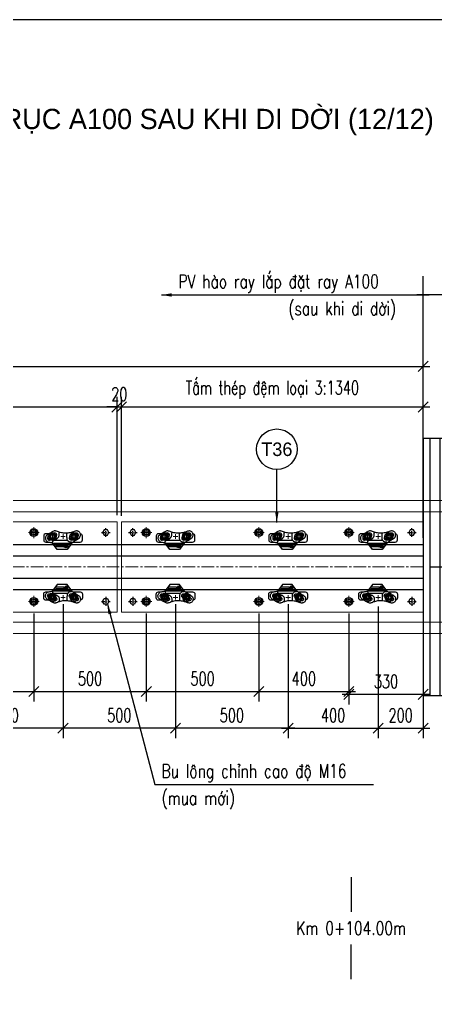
# Model space of a CAD drawing. Header units: millimetres. Extents: x 105795 to 260623, y -660711 to -234400.
# Drawn here: x 238091 to 239940, y -317182 to -312877 of the extents above; entities that cross this region are included whole.
import ezdxf
from ezdxf.enums import TextEntityAlignment as Align

# ---------------------------------------------------------------- set-up
doc = ezdxf.new("R2010")
doc.units = ezdxf.units.MM
doc.header["$LTSCALE"] = 150
doc.header["$MEASUREMENT"] = 0
doc.linetypes.add('CENTER', pattern=[2, 1.25, -0.25, 0.25, -0.25])
doc.linetypes.add('CENTER2', pattern=[1.125, 0.75, -0.125, 0.125, -0.125])
doc.layers.get('Defpoints').update_dxf_attribs({"color": 255})
for name, color, linetype in [('Bulong chinh cao do', 7, 'Continuous'), ('GhichuLytrinh', 2, 'Continuous'), ('PART', 3, 'Continuous'), ('Ray moi', 1, 'Continuous'), ('T-Dim', 8, 'Continuous'), ('T-Hatch', 8, 'Continuous'), ('T-Thay', 3, 'Continuous'), ('T-Truc', 13, 'CENTER2'), ('Tam thep dem', 2, 'Continuous'), ('TEXT', 4, 'Continuous'), ('TRI ARC-KQ_Wall', 7, 'Continuous')]:
    doc.layers.add(name, color=color, linetype=linetype)
doc.styles.add('HOA', font='VHAVAN.TTF', dxfattribs={"width": 0.85})
doc.styles.add('THUONG', font='vnsimple.shx', dxfattribs={"width": 0.75})
doc.styles.add('vnsimple', font='vnsimple.shx', dxfattribs={"width": 0.7})
doc.dimstyles.new('30L', dxfattribs={"dimscale": 300, "dimtxt": 0.2, "dimasz": 0.15, "dimexe": 0.15, "dimexo": 0.1, "dimgap": 0.09, "dimtad": 1, "dimdsep": 46, "dimtxsty": 'vnsimple', "dimblk": 'OBLIQUE', "dimcen": 0.09, "dimdle": 0.1, "dimclrd": 256, "dimclre": 256, "dimclrt": 3, "dimadec": 0, "dimazin": 0, "dimtfac": 1, "dimtix": 1, "dimtmove": 1, "dimatfit": 3, "dimfxl": 1, "dimtolj": 1, "dimtzin": 0, "dimarcsym": 0})

# ---------------------------------------------------------------- blocks, each defined once
blk = doc.blocks.new('_Oblique')
at = {"color": 0, "linetype": 'ByBlock', "lineweight": -2}
blk.add_line((-0.5, -0.5), (0.5, 0.5), dxfattribs=at)
blk = doc.blocks.new('*D549')
at = {"layer": 'Defpoints', "color": 0, "transparency": 16777216}
for p in [(239884.5, -314416.7), (228074.5, -315206.7), (239884.5, -315206.7)]:
    blk.add_point(p, dxfattribs=at)
at = {"layer": 'T-Hatch', "lineweight": -2, "transparency": 16777216}
for p, q in [((228074.5, -315176.7), (228074.5, -314371.7)), ((239884.5, -315176.7), (239884.5, -314371.7)), ((228044.5, -314416.7), (239914.5, -314416.7))]:
    blk.add_line(p, q, dxfattribs=at)
at = {"layer": 'T-Hatch', "lineweight": -2, "transparency": 16777216, "xscale": 45, "yscale": 45, "zscale": 45, "rotation": 180}
blk.add_blockref('_Oblique', (228074.5, -314416.7), dxfattribs=at)
at = {"layer": 'T-Hatch', "lineweight": -2, "transparency": 16777216, "xscale": 45, "yscale": 45, "zscale": 45}
blk.add_blockref('_Oblique', (239884.5, -314416.7), dxfattribs=at)
at = {"layer": 'T-Hatch', "color": 3, "transparency": 16777216, "insert": (233979.5, -314344), "char_height": 60, "attachment_point": 5, "style": 'vnsimple'}
blk.add_mtext('\\A1;Thanh ray tËn dông l¹i (ray S9):11810', dxfattribs=at)
blk = doc.blocks.new('Bulong M16 chinh cao do')
at = {"layer": 'Bulong chinh cao do', "lineweight": -3}
blk.add_lwpolyline([(-13.9, 0), (-6.9, -12), (6.9, -12), (13.9, 0), (6.9, 12), (-6.9, 12)], close=True, dxfattribs=at)
at = {"layer": 'T-Truc', "color": 250, "linetype": 'CENTER', "lineweight": -3, "ltscale": 0.1}
for p, q in [((-19.4, 0), (19.4, 0)), ((0, -19.4), (0, 19.4))]:
    blk.add_line(p, q, dxfattribs=at)
blk = doc.blocks.new('BU LONG')
at = {"layer": 'PART', "color": 2, "linetype": 'ByBlock', "lineweight": 9, "ltscale": 0.1}
for p, q in [((587063.7, -184968.2), (587063.7, -184920.2)), ((587039.7, -184944.2), (587087.7, -184944.2))]:
    blk.add_line(p, q, dxfattribs=at)
at = {"layer": 'PART', "color": 8, "linetype": 'Continuous'}
blk.add_lwpolyline([(587055.4, -184929.8), (587047.1, -184944.2), (587055.4, -184958.6), (587072.1, -184958.6), (587080.4, -184944.2), (587072.1, -184929.8)], close=True, dxfattribs=at)
at = {"layer": 'PART', "color": 2, "linetype": 'Continuous'}
for radius in [17.6, 8.8]:
    blk.add_circle((587063.7, -184944.2), radius, dxfattribs=at)
blk = doc.blocks.new('coc1')
at = {"layer": 'T-Dim', "color": 250}
for p, q in [((252126.1, -30948.7), (252141.5, -30948.7)), ((252151.5, -30976.2), (252151.5, -31038.5)), ((252171.9, -30984.6), (252171.2, -30984.6)), ((252171.2, -30984.6), (252171.3, -30985.4)), ((252172.9, -31027.2), (252172.9, -30993.4)), ((252174.9, -30991.4), (252177.5, -30991.4)), ((252177.5, -30983), (252175.9, -30983)), ((252175.9, -30983), (252175.9, -30984.6)), ((252175.9, -30985.9), (252175.9, -30987.5)), ((252177.5, -30987.5), (252175.9, -30987.5)), ((252177.8, -30983.6), (252177.8, -30984.6)), ((252177.8, -30986.9), (252177.8, -30985.9)), ((252178.3, -30984.6), (252178.4, -30984.6)), ((252179.5, -30993.4), (252179.5, -31027.2)), ((252181.8, -30986.4), (252181.8, -30984)), ((252174.9, -31029.2), (252177.5, -31029.2)), ((252126.3, -31045.1), (252141.7, -31045.1))]:
    blk.add_line(p, q, dxfattribs=at)
at = {"layer": 'T-Dim', "color": 8}
for p, q in [((252148.7, -30911), (252131.7, -30911)), ((252158.7, -30953.7), (252158.7, -30921)), ((252163.3, -30958.5), (252191, -30979.2)), ((252191, -30979.2), (252191, -31022.5)), ((252191, -31022.5), (252163.3, -31043.3)), ((252121.7, -31059.7), (252121.7, -31073)), ((252158.7, -31073), (252158.7, -31062.1)), ((252131.7, -31083), (252148.7, -31083))]:
    blk.add_line(p, q, dxfattribs=at)
at = {"layer": 'T-Dim', "color": 250}
for points in [[(252147.6, -30948.5), (252140.6, -30936.7), (252126.7, -30936.8), (252120, -30948.9), (252127.1, -30960.8), (252140.9, -30960.6)], [(252147.9, -31044.8), (252140.8, -31033), (252127, -31033.1), (252120.2, -31045.2), (252127.3, -31057.1), (252141.1, -31056.9)]]:
    blk.add_lwpolyline(points, close=True, dxfattribs=at)
blk.add_lwpolyline([(252172.3, -30985.9), (252171.8, -30985.9, -0.402189), (252171.3, -30985.4, -0.402189)], format="xyb", dxfattribs=at)
for points in [[(252171.8, -30984.6), (252171.9, -30984.6)], [(252178.3, -30985.9), (252172.3, -30985.9)], [(252174.6, -30984.6), (252178.3, -30984.6)], [(252178.1, -30984.6), (252179.1, -30984.6)], [(252179.1, -30985.9), (252178.3, -30985.9)]]:
    blk.add_lwpolyline(points, dxfattribs=at)
for centre, radius in [((252133.8, -30949.1), 17.5), ((252133.8, -30948.7), 12), ((252133.8, -30948.7), 8.21), ((252133.8, -30948.7), 7.72), ((252176.2, -30982.5), 7.99), ((252134, -31045.1), 17.7), ((252134, -31045.1), 12), ((252134, -31045.1), 8.58), ((252134, -31045.1), 7.72)]:
    blk.add_circle(centre, radius, dxfattribs=at)
for centre, radius, start, end in [((252126.7, -30936.2), 8.21, 33.8579, 204.33), ((252141.3, -30961.6), 8.21, 217.2187, 24.4659), ((252174.7, -30980.6), 4.86, 309.8531, 235.0368), ((252174.6, -30981), 3.55, 325.9393, 270.8947), ((252174.9, -30993.4), 2, 90, 180), ((252177.5, -30993.4), 2, 0, 90), ((252178.6, -30983.1), 1.56, 288.3305, 324.0231), ((252179, -30987), 1.05, 31.2028, 83.0416), ((252180.9, -30985.2), 1.54, 51.5074, 129.6961), ((252180.9, -30985.2), 1.54, 230.3039, 308.4926), ((252126.6, -31033), 8.58, 40.2477, 202.8953), ((252174.9, -31027.2), 2, 180, 270), ((252177.5, -31027.2), 2, 270, 0), ((252126.6, -31033), 8.58, 243.5906, 244.2653), ((252141.2, -31057), 8.58, 221.8793, 20.5324), ((252141.2, -31057), 8.58, 61.7402, 62.4743)]:
    blk.add_arc(centre, radius, start, end, dxfattribs=at)
at = {"layer": 'T-Dim', "color": 8}
for centre, radius, start, end in [((252131.7, -30921), 10, 90, 172.7502), ((252148.7, -30921), 10, 0, 90), ((252126.6, -31033), 8.58, 358.8777, 359.7675), ((252131.7, -31073), 10, 180, 270), ((252141.2, -31057), 8.58, 179.9374, 180.02), ((252148.7, -31073), 10, 270, 0)]:
    blk.add_arc(centre, radius, start, end, dxfattribs=at)
blk.add_open_spline([(252163.3, -30958.5), (252160.5, -30956.2), (252157.4, -30952.2), (252153.2, -30944.9), (252142, -30926.5), (252136.6, -30921.3), (252129, -30918.9), (252122.3, -30919.2), (252116.3, -30921.6), (252113.2, -30924.9), (252109.9, -30930.5), (252108.9, -30934.1), (252109, -30939.9), (252111.7, -30947.5), (252113.9, -30953.5), (252116, -30959.9), (252117.8, -30970.7), (252118.9, -30980.9), (252119.3, -30990.5), (252118.4, -30998.7), (252116, -31010.1), (252113.9, -31017.1), (252110.2, -31026.3), (252108.6, -31031.1), (252108.6, -31036), (252110, -31039.8), (252119.9, -31056.7), (252121.7, -31059.6), (252124.1, -31064.1), (252128.6, -31071), (252134.1, -31073.9), (252138.8, -31075.4), (252144.9, -31075), (252151.5, -31072.3), (252157.7, -31065.7), (252158.7, -31062.5), (252159.6, -31055.9), (252160.3, -31048.8), (252161.8, -31045.5), (252162.5, -31044.1), (252163.3, -31043.3)], degree=3, knots=[0.587392, 0.587392, 0.587392, 0.587392, 1, 2, 3, 4, 5, 6, 7, 8, 9, 10, 11, 12, 13, 14, 15, 16, 17, 18, 19, 20, 21, 22, 23, 24, 25, 26, 27, 28, 29, 30, 31, 32, 33, 34, 35, 36, 37, 37.680973, 37.680973, 37.680973, 37.680973], dxfattribs=at)
at = {"layer": 'T-Dim', "color": 250}
for points in [[(252163.2, -31042.6), (252163.2, -31038.2), (252163.3, -31005.4), (252163.3, -30985.6), (252163.2, -30962.7), (252163.3, -30959.6), (252163.1, -30959.1), (252162.1, -30958.4), (252161, -30958.3), (252159.8, -30958.4), (252159.3, -30959.4), (252159.2, -30961.2), (252159, -30964), (252158.6, -30966.7), (252158.2, -30968.6), (252157, -30970.9), (252154.7, -30973.5), (252151.8, -30976), (252149.7, -30977.4), (252146.7, -30978.8), (252142.9, -30979.4), (252130.9, -30979.5), (252124.3, -30979.6), (252121.3, -30979.6), (252118.7, -30979.8)], [(252177.8, -30983.6), (252177.8, -30983.2), (252177.7, -30983), (252177.5, -30983)], [(252177.8, -30986.9), (252177.8, -30987.3), (252177.7, -30987.5), (252177.5, -30987.5)], [(252163.2, -31042.6), (252161.8, -31043.7), (252159.6, -31043.5), (252155.8, -31043.3), (252153.2, -31041), (252149.8, -31036.1), (252145.1, -31027.2), (252143.6, -31024.1), (252141.4, -31020.8), (252138.9, -31018.5), (252135.8, -31016.1), (252132.8, -31014.9), (252130.3, -31014.2), (252119.9, -31014.1), (252117.4, -31014.1), (252115.3, -31012.2)]]:
    blk.add_open_spline(points, degree=3, dxfattribs=at)
at = {"layer": 'T-Truc', "color": 250, "lineweight": 9, "ltscale": 30}
for p, q in [((252134, -31007), (252134, -30987)), ((252144, -30997), (252124, -30997))]:
    blk.add_line(p, q, dxfattribs=at)
blk = doc.blocks.new('mnmnbvmnbvmnbmnbbn')
at = {"layer": 'Tam thep dem', "lineweight": 9, "ltscale": 0.5}
for points in [[(0, -300), (0, 0), (2980, 0), (2980, -300)], [(0, -300), (0, -400), (2980, -400), (2980, -300)]]:
    blk.add_lwpolyline(points, dxfattribs=at)
at = {"layer": 'Bulong chinh cao do', "linetype": 'Continuous'}
for p in [(50, -47.5), (1510, -47.5), (2930, -47.5)]:
    blk.add_blockref('Bulong M16 chinh cao do', p, dxfattribs=at)
at = {"layer": 'Bulong chinh cao do', "linetype": 'Continuous', "xscale": -1, "rotation": 180}
for p in [(50, -352.5), (1510, -352.5), (2930, -352.5)]:
    blk.add_blockref('Bulong M16 chinh cao do', p, dxfattribs=at)
at = {"layer": 'PART', "linetype": 'Continuous'}
for p in [(-586953.7, 184896.7), (-586453.7, 184896.7), (-585953.7, 184896.7), (-585453.7, 184896.7), (-584953.7, 184896.7), (-584453.7, 184896.7), (-586953.7, 184591.7), (-586453.7, 184591.7), (-585953.7, 184591.7), (-585453.7, 184591.7), (-584953.7, 184591.7), (-584453.7, 184591.7)]:
    blk.add_blockref('BU LONG', p, dxfattribs=at)
at = {"layer": 'T-Dim', "rotation": 270}
for p in [(31237, 252069), (31737, 252069), (32236.3, 252069, 616), (32737, 252069), (33237, 252069), (33737, 252069)]:
    blk.add_blockref('coc1', p, dxfattribs=at)
at = {"layer": 'T-Dim', "xscale": -1, "rotation": 270}
for p in [(31237, -252469), (31737, -252469), (32236.3, -252469, 616), (32737, -252469), (33237, -252469), (33737, -252469)]:
    blk.add_blockref('coc1', p, dxfattribs=at)
blk = doc.blocks.new('mnmnbvmnbmmnbmn')
at = {"layer": 'Tam thep dem', "lineweight": 9, "ltscale": 0.5}
for points in [[(-1300, -300), (-1300, 0), (40, 0), (40, -300)], [(-1300, -300), (-1300, -400), (40, -400), (40, -300)]]:
    blk.add_lwpolyline(points, dxfattribs=at)
at = {"layer": 'Bulong chinh cao do', "linetype": 'Continuous'}
for p in [(-1250, -47.5), (-10, -47.5)]:
    blk.add_blockref('Bulong M16 chinh cao do', p, dxfattribs=at)
at = {"layer": 'Bulong chinh cao do', "linetype": 'Continuous', "xscale": -1, "rotation": 180}
for p in [(-1250, -352.5), (-10, -352.5)]:
    blk.add_blockref('Bulong M16 chinh cao do', p, dxfattribs=at)
at = {"layer": 'PART', "linetype": 'Continuous'}
for p in [(-588253.7, 184896.7), (-587753.7, 184896.7), (-587353.7, 184896.7), (-588253.7, 184591.7), (-587753.7, 184591.7), (-587353.7, 184591.7)]:
    blk.add_blockref('BU LONG', p, dxfattribs=at)
at = {"layer": 'T-Dim', "rotation": 270}
for p in [(29937, 252069), (30437, 252069), (30837, 252069)]:
    blk.add_blockref('coc1', p, dxfattribs=at)
at = {"layer": 'T-Dim', "xscale": -1, "rotation": 270}
for p in [(29937, -252469), (30437, -252469), (30837, -252469)]:
    blk.add_blockref('coc1', p, dxfattribs=at)
blk = doc.blocks.new('*D554')
at = {"layer": 'Defpoints', "color": 0, "transparency": 16777216}
for p in [(238524.5, -314596.7), (235544.5, -315109.4), (238524.5, -315106.7)]:
    blk.add_point(p, dxfattribs=at)
at = {"layer": 'T-Dim', "lineweight": -2, "transparency": 16777216}
for p, q in [((235544.5, -315079.4), (235544.5, -314551.7)), ((238524.5, -315076.7), (238524.5, -314551.7)), ((235514.5, -314596.7), (238554.5, -314596.7))]:
    blk.add_line(p, q, dxfattribs=at)
at = {"layer": 'T-Dim', "lineweight": -2, "transparency": 16777216, "xscale": 45, "yscale": 45, "zscale": 45, "rotation": 180}
blk.add_blockref('_Oblique', (235544.5, -314596.7), dxfattribs=at)
at = {"layer": 'T-Dim', "lineweight": -2, "transparency": 16777216, "xscale": 45, "yscale": 45, "zscale": 45}
blk.add_blockref('_Oblique', (238524.5, -314596.7), dxfattribs=at)
at = {"layer": 'T-Dim', "color": 3, "transparency": 16777216, "insert": (237034.5, -314521.1), "char_height": 60, "attachment_point": 5, "style": 'vnsimple'}
blk.add_mtext('\\A1;TÊm thÐp ®Öm lo¹i 1:2980', dxfattribs=at)
blk = doc.blocks.new('*D555')
at = {"layer": 'Defpoints', "color": 0, "linetype": 'Continuous', "transparency": 16777216}
for p in [(238544.5, -314596.7), (238524.5, -315106.7), (238544.5, -315106.7)]:
    blk.add_point(p, dxfattribs=at)
at = {"layer": 'T-Dim', "linetype": 'Continuous', "lineweight": -2, "transparency": 16777216}
for p, q in [((238524.5, -315076.7), (238524.5, -314551.7)), ((238544.5, -315076.7), (238544.5, -314551.7)), ((238524.5, -314596.7), (238479.5, -314596.7)), ((238524.5, -314596.7), (238544.5, -314596.7)), ((238544.5, -314596.7), (238589.5, -314596.7))]:
    blk.add_line(p, q, dxfattribs=at)
at = {"layer": 'T-Dim', "linetype": 'Continuous', "lineweight": -2, "transparency": 16777216, "xscale": 45, "yscale": 45, "zscale": 45}
blk.add_blockref('_Oblique', (238524.5, -314596.7), dxfattribs=at)
at = {"layer": 'T-Dim', "linetype": 'Continuous', "lineweight": -2, "transparency": 16777216, "xscale": 45, "yscale": 45, "zscale": 45, "rotation": 180}
blk.add_blockref('_Oblique', (238544.5, -314596.7), dxfattribs=at)
at = {"layer": 'T-Dim', "color": 3, "linetype": 'Continuous', "transparency": 16777216, "insert": (238534.5, -314539.7), "char_height": 60, "attachment_point": 5, "style": 'vnsimple'}
blk.add_mtext('\\A1;20', dxfattribs=at)
blk = doc.blocks.new('*D556')
at = {"layer": 'Defpoints', "color": 0, "transparency": 16777216}
for p in [(239884.5, -314596.7), (238544.5, -315109.4), (239884.5, -315106.7)]:
    blk.add_point(p, dxfattribs=at)
at = {"layer": 'T-Dim', "lineweight": -2, "transparency": 16777216}
for p, q in [((238544.5, -315079.4), (238544.5, -314551.7)), ((239884.5, -315076.7), (239884.5, -314551.7)), ((238514.5, -314596.7), (239914.5, -314596.7))]:
    blk.add_line(p, q, dxfattribs=at)
at = {"layer": 'T-Dim', "lineweight": -2, "transparency": 16777216, "xscale": 45, "yscale": 45, "zscale": 45, "rotation": 180}
blk.add_blockref('_Oblique', (238544.5, -314596.7), dxfattribs=at)
at = {"layer": 'T-Dim', "lineweight": -2, "transparency": 16777216, "xscale": 45, "yscale": 45, "zscale": 45}
blk.add_blockref('_Oblique', (239884.5, -314596.7), dxfattribs=at)
at = {"layer": 'T-Dim', "color": 3, "transparency": 16777216, "insert": (239214.5, -314521.1), "char_height": 60, "attachment_point": 5, "style": 'vnsimple'}
blk.add_mtext('\\A1;TÊm thÐp ®Öm lo¹i 3:1340', dxfattribs=at)
blk = doc.blocks.new('*D563')
at = {"layer": 'Defpoints', "color": 0, "linetype": 'Continuous', "transparency": 16777216}
for p in [(237784.5, -315441.7), (238284.5, -315441.7), (237784.5, -316021.9)]:
    blk.add_point(p, dxfattribs=at)
at = {"layer": 'T-Dim', "linetype": 'Continuous', "lineweight": -2, "transparency": 16777216}
for p, q in [((237784.5, -315471.7), (237784.5, -316066.9)), ((238284.5, -315471.7), (238284.5, -316066.9)), ((238314.5, -316021.9), (237754.5, -316021.9))]:
    blk.add_line(p, q, dxfattribs=at)
at = {"layer": 'T-Dim', "linetype": 'Continuous', "lineweight": -2, "transparency": 16777216, "xscale": 45, "yscale": 45, "zscale": 45, "rotation": 180}
blk.add_blockref('_Oblique', (237784.5, -316021.9), dxfattribs=at)
at = {"layer": 'T-Dim', "linetype": 'Continuous', "lineweight": -2, "transparency": 16777216, "xscale": 45, "yscale": 45, "zscale": 45}
blk.add_blockref('_Oblique', (238284.5, -316021.9), dxfattribs=at)
at = {"layer": 'T-Dim', "color": 3, "linetype": 'Continuous', "transparency": 16777216, "insert": (238034.5, -315964.9), "char_height": 60, "attachment_point": 5, "style": 'vnsimple'}
blk.add_mtext('\\A1;500', dxfattribs=at)
blk = doc.blocks.new('*D564')
at = {"layer": 'Defpoints', "color": 0, "linetype": 'Continuous', "transparency": 16777216}
for p in [(238284.5, -315441.7), (238784.5, -315441.7), (238284.5, -316021.9)]:
    blk.add_point(p, dxfattribs=at)
at = {"layer": 'T-Dim', "linetype": 'Continuous', "lineweight": -2, "transparency": 16777216}
for p, q in [((238284.5, -315471.7), (238284.5, -316066.9)), ((238784.5, -315471.7), (238784.5, -316066.9)), ((238814.5, -316021.9), (238254.5, -316021.9))]:
    blk.add_line(p, q, dxfattribs=at)
at = {"layer": 'T-Dim', "linetype": 'Continuous', "lineweight": -2, "transparency": 16777216, "xscale": 45, "yscale": 45, "zscale": 45, "rotation": 180}
blk.add_blockref('_Oblique', (238284.5, -316021.9), dxfattribs=at)
at = {"layer": 'T-Dim', "linetype": 'Continuous', "lineweight": -2, "transparency": 16777216, "xscale": 45, "yscale": 45, "zscale": 45}
blk.add_blockref('_Oblique', (238784.5, -316021.9), dxfattribs=at)
at = {"layer": 'T-Dim', "color": 3, "linetype": 'Continuous', "transparency": 16777216, "insert": (238534.5, -315964.9), "char_height": 60, "attachment_point": 5, "style": 'vnsimple'}
blk.add_mtext('\\A1;500', dxfattribs=at)
blk = doc.blocks.new('*D565')
at = {"layer": 'Defpoints', "color": 0, "linetype": 'Continuous', "transparency": 16777216}
for p in [(238784.5, -315441.7), (239284.5, -315441.7), (238784.5, -316021.9)]:
    blk.add_point(p, dxfattribs=at)
at = {"layer": 'T-Dim', "linetype": 'Continuous', "lineweight": -2, "transparency": 16777216}
for p, q in [((238784.5, -315471.7), (238784.5, -316066.9)), ((239284.5, -315471.7), (239284.5, -316066.9)), ((239314.5, -316021.9), (238754.5, -316021.9))]:
    blk.add_line(p, q, dxfattribs=at)
at = {"layer": 'T-Dim', "linetype": 'Continuous', "lineweight": -2, "transparency": 16777216, "xscale": 45, "yscale": 45, "zscale": 45, "rotation": 180}
blk.add_blockref('_Oblique', (238784.5, -316021.9), dxfattribs=at)
at = {"layer": 'T-Dim', "linetype": 'Continuous', "lineweight": -2, "transparency": 16777216, "xscale": 45, "yscale": 45, "zscale": 45}
blk.add_blockref('_Oblique', (239284.5, -316021.9), dxfattribs=at)
at = {"layer": 'T-Dim', "color": 3, "linetype": 'Continuous', "transparency": 16777216, "insert": (239034.5, -315964.9), "char_height": 60, "attachment_point": 5, "style": 'vnsimple'}
blk.add_mtext('\\A1;500', dxfattribs=at)
blk = doc.blocks.new('*D566')
at = {"layer": 'Defpoints', "color": 0, "linetype": 'Continuous', "transparency": 16777216}
for p in [(239284.5, -315441.7), (239684.5, -315451.7), (239684.5, -316021.9)]:
    blk.add_point(p, dxfattribs=at)
at = {"layer": 'T-Dim', "linetype": 'Continuous', "lineweight": -2, "transparency": 16777216}
for p, q in [((239284.5, -315471.7), (239284.5, -316066.9)), ((239684.5, -315481.7), (239684.5, -316066.9)), ((239254.5, -316021.9), (239714.5, -316021.9))]:
    blk.add_line(p, q, dxfattribs=at)
at = {"layer": 'T-Dim', "linetype": 'Continuous', "lineweight": -2, "transparency": 16777216, "xscale": 45, "yscale": 45, "zscale": 45, "rotation": 180}
blk.add_blockref('_Oblique', (239284.5, -316021.9), dxfattribs=at)
at = {"layer": 'T-Dim', "linetype": 'Continuous', "lineweight": -2, "transparency": 16777216, "xscale": 45, "yscale": 45, "zscale": 45}
blk.add_blockref('_Oblique', (239684.5, -316021.9), dxfattribs=at)
at = {"layer": 'T-Dim', "color": 3, "linetype": 'Continuous', "transparency": 16777216, "insert": (239484.5, -315964.9), "char_height": 60, "attachment_point": 5, "style": 'vnsimple'}
blk.add_mtext('\\A1;400', dxfattribs=at)
blk = doc.blocks.new('*D575')
at = {"layer": 'Defpoints', "color": 0, "linetype": 'Continuous', "transparency": 16777216}
for p in [(237654.5, -315483.2), (238154.5, -315483.2), (238154.5, -315859.2)]:
    blk.add_point(p, dxfattribs=at)
at = {"layer": 'T-Dim', "linetype": 'Continuous', "lineweight": -2, "transparency": 16777216}
for p, q in [((237654.5, -315513.2), (237654.5, -315904.2)), ((238154.5, -315513.2), (238154.5, -315904.2)), ((237624.5, -315859.2), (238184.5, -315859.2))]:
    blk.add_line(p, q, dxfattribs=at)
at = {"layer": 'T-Dim', "linetype": 'Continuous', "lineweight": -2, "transparency": 16777216, "xscale": 45, "yscale": 45, "zscale": 45, "rotation": 180}
blk.add_blockref('_Oblique', (237654.5, -315859.2), dxfattribs=at)
at = {"layer": 'T-Dim', "linetype": 'Continuous', "lineweight": -2, "transparency": 16777216, "xscale": 45, "yscale": 45, "zscale": 45}
blk.add_blockref('_Oblique', (238154.5, -315859.2), dxfattribs=at)
at = {"layer": 'T-Dim', "color": 3, "linetype": 'Continuous', "transparency": 16777216, "insert": (237904.5, -315802.2), "char_height": 60, "attachment_point": 5, "style": 'vnsimple'}
blk.add_mtext('\\A1;500', dxfattribs=at)
blk = doc.blocks.new('*D576')
at = {"layer": 'Defpoints', "color": 0, "linetype": 'Continuous', "transparency": 16777216}
for p in [(238154.5, -315483.2), (238654.5, -315483.2), (238654.5, -315859.2)]:
    blk.add_point(p, dxfattribs=at)
at = {"layer": 'T-Dim', "linetype": 'Continuous', "lineweight": -2, "transparency": 16777216}
for p, q in [((238154.5, -315513.2), (238154.5, -315904.2)), ((238654.5, -315513.2), (238654.5, -315904.2)), ((238124.5, -315859.2), (238684.5, -315859.2))]:
    blk.add_line(p, q, dxfattribs=at)
at = {"layer": 'T-Dim', "linetype": 'Continuous', "lineweight": -2, "transparency": 16777216, "xscale": 45, "yscale": 45, "zscale": 45, "rotation": 180}
blk.add_blockref('_Oblique', (238154.5, -315859.2), dxfattribs=at)
at = {"layer": 'T-Dim', "linetype": 'Continuous', "lineweight": -2, "transparency": 16777216, "xscale": 45, "yscale": 45, "zscale": 45}
blk.add_blockref('_Oblique', (238654.5, -315859.2), dxfattribs=at)
at = {"layer": 'T-Dim', "color": 3, "linetype": 'Continuous', "transparency": 16777216, "insert": (238404.5, -315802.2), "char_height": 60, "attachment_point": 5, "style": 'vnsimple'}
blk.add_mtext('\\A1;500', dxfattribs=at)
blk = doc.blocks.new('*D577')
at = {"layer": 'Defpoints', "color": 0, "linetype": 'Continuous', "transparency": 16777216}
for p in [(238654.5, -315483.2), (239154.5, -315483.2), (239154.5, -315859.2)]:
    blk.add_point(p, dxfattribs=at)
at = {"layer": 'T-Dim', "linetype": 'Continuous', "lineweight": -2, "transparency": 16777216}
for p, q in [((238654.5, -315513.2), (238654.5, -315904.2)), ((239154.5, -315513.2), (239154.5, -315904.2)), ((238624.5, -315859.2), (239184.5, -315859.2))]:
    blk.add_line(p, q, dxfattribs=at)
at = {"layer": 'T-Dim', "linetype": 'Continuous', "lineweight": -2, "transparency": 16777216, "xscale": 45, "yscale": 45, "zscale": 45, "rotation": 180}
blk.add_blockref('_Oblique', (238654.5, -315859.2), dxfattribs=at)
at = {"layer": 'T-Dim', "linetype": 'Continuous', "lineweight": -2, "transparency": 16777216, "xscale": 45, "yscale": 45, "zscale": 45}
blk.add_blockref('_Oblique', (239154.5, -315859.2), dxfattribs=at)
at = {"layer": 'T-Dim', "color": 3, "linetype": 'Continuous', "transparency": 16777216, "insert": (238904.5, -315802.2), "char_height": 60, "attachment_point": 5, "style": 'vnsimple'}
blk.add_mtext('\\A1;500', dxfattribs=at)
blk = doc.blocks.new('*D578')
at = {"layer": 'Defpoints', "color": 0, "linetype": 'Continuous', "transparency": 16777216}
for p in [(239154.5, -315483.2), (239554.5, -315483.2), (239554.5, -315859.2)]:
    blk.add_point(p, dxfattribs=at)
at = {"layer": 'T-Dim', "linetype": 'Continuous', "lineweight": -2, "transparency": 16777216}
for p, q in [((239154.5, -315513.2), (239154.5, -315904.2)), ((239554.5, -315513.2), (239554.5, -315904.2)), ((239124.5, -315859.2), (239584.5, -315859.2))]:
    blk.add_line(p, q, dxfattribs=at)
at = {"layer": 'T-Dim', "linetype": 'Continuous', "lineweight": -2, "transparency": 16777216, "xscale": 45, "yscale": 45, "zscale": 45, "rotation": 180}
blk.add_blockref('_Oblique', (239154.5, -315859.2), dxfattribs=at)
at = {"layer": 'T-Dim', "linetype": 'Continuous', "lineweight": -2, "transparency": 16777216, "xscale": 45, "yscale": 45, "zscale": 45}
blk.add_blockref('_Oblique', (239554.5, -315859.2), dxfattribs=at)
at = {"layer": 'T-Dim', "color": 3, "linetype": 'Continuous', "transparency": 16777216, "insert": (239354.5, -315802.2), "char_height": 60, "attachment_point": 5, "style": 'vnsimple'}
blk.add_mtext('\\A1;400', dxfattribs=at)
blk = doc.blocks.new('*D579')
at = {"layer": 'Defpoints', "color": 0, "linetype": 'Continuous', "transparency": 16777216}
for p in [(239554.5, -315673.3), (239884.5, -315673.3), (239884.5, -315871.7)]:
    blk.add_point(p, dxfattribs=at)
at = {"layer": 'T-Dim', "linetype": 'Continuous', "lineweight": -2, "transparency": 16777216}
for p, q in [((239554.5, -315703.3), (239554.5, -315916.7)), ((239884.5, -315703.3), (239884.5, -315916.7)), ((239524.5, -315871.7), (239914.5, -315871.7))]:
    blk.add_line(p, q, dxfattribs=at)
at = {"layer": 'T-Dim', "linetype": 'Continuous', "lineweight": -2, "transparency": 16777216, "xscale": 45, "yscale": 45, "zscale": 45, "rotation": 180}
blk.add_blockref('_Oblique', (239554.5, -315871.7), dxfattribs=at)
at = {"layer": 'T-Dim', "linetype": 'Continuous', "lineweight": -2, "transparency": 16777216, "xscale": 45, "yscale": 45, "zscale": 45}
blk.add_blockref('_Oblique', (239884.5, -315871.7), dxfattribs=at)
at = {"layer": 'T-Dim', "color": 3, "linetype": 'Continuous', "transparency": 16777216, "insert": (239719.5, -315814.7), "char_height": 60, "attachment_point": 5, "style": 'vnsimple'}
blk.add_mtext('\\A1;330', dxfattribs=at)
blk = doc.blocks.new('cnbvnbvnbvbncnbnbvc')
at = {"layer": 'TRI ARC-KQ_Wall', "linetype": 'Continuous'}
h = blk.add_hatch(dxfattribs=at)
h.set_pattern_fill('ANSI31', color=250, scale=350, angle=45)
h.set_pattern_definition([(90, (-241028.04, 318285.366), (-43.75, 0), [])])
h.paths.add_polyline_path([(-635.3, 0), (-1143.6, 0), (-1143.6, -275.5), (-635.3, -275.5)])
h.paths.add_polyline_path([(-635.3, -325.5), (-1143.6, -325.5), (-1143.6, -815.5), (-635.3, -815.5)])
h.paths.add_polyline_path([(-635.3, -865.5), (-1143.6, -865.5), (-1143.6, -1141), (-635.3, -1141)])
h.paths.add_polyline_path([(-635.3, -815.5), (-1143.6, -815.5), (-1143.6, -865.5), (-635.3, -865.5)])
h.paths.add_polyline_path([(-635.3, -275.5), (-1143.6, -275.5), (-1143.6, -325.5), (-635.3, -325.5)])
h.paths.add_polyline_path([(0, -107.3), (-635.3, 0), (-635.3, -275.5), (0, -275.5)])
h.paths.add_polyline_path([(0, -275.5), (-635.3, -275.5), (-635.3, -325.5), (0, -325.5)])
h.paths.add_polyline_path([(0, -325.5), (-635.3, -325.5), (-635.3, -815.5), (0, -815.5)])
h.paths.add_polyline_path([(0, -815.5), (-635.3, -815.5), (-635.3, -865.5), (0, -865.5)])
h.paths.add_polyline_path([(0, -865.5), (-635.3, -865.5), (-635.3, -1141), (0, -1033.8)])
h.paths.add_polyline_path([(508.3, -865.5), (0, -865.5), (0, -1141), (508.3, -1141)])
h.paths.add_polyline_path([(508.3, -815.5), (0, -815.5), (0, -865.5), (508.3, -865.5)])
h.paths.add_polyline_path([(508.3, -325.5), (0, -325.5), (0, -815.5), (508.3, -815.5)])
h.paths.add_polyline_path([(508.3, -275.5), (0, -275.5), (0, -325.5), (508.3, -325.5)])
h.paths.add_polyline_path([(508.3, 0), (0, 0), (0, -275.5), (508.3, -275.5)])
at = {"color": 2}
for points in [[(0, -107.3), (-635.3, 0), (-1143.6, 0), (-1143.6, -1141), (-635.3, -1141), (0, -1033.8)], [(-635.3, 0), (-635.3, -1141)], [(508.3, 0), (508.3, -1141), (0, -1141), (0, 0), (508.3, 0)]]:
    blk.add_lwpolyline(points, dxfattribs=at)
blk = doc.blocks.new('*D1088')
at = {"layer": 'Defpoints', "color": 0, "linetype": 'Continuous', "transparency": 16777216}
for p in [(239884.5, -315306.7), (240224.5, -318855.9), (242101.7, -318855.9)]:
    blk.add_point(p, dxfattribs=at)
at = {"layer": 'T-Dim', "linetype": 'Continuous', "lineweight": -2, "transparency": 16777216}
for p, q in [((242101.7, -315276.7), (242101.7, -318885.9)), ((239914.5, -315306.7), (242146.7, -315306.7)), ((240254.5, -318855.9), (242146.7, -318855.9))]:
    blk.add_line(p, q, dxfattribs=at)
at = {"layer": 'T-Dim', "linetype": 'Continuous', "lineweight": -2, "transparency": 16777216, "xscale": 45, "yscale": 45, "zscale": 45}
for p, rotation in [((242101.7, -315306.7), 90), ((242101.7, -318855.9), 270)]:
    blk.add_blockref('_Oblique', p, dxfattribs=dict(at, rotation=rotation))
at = {"layer": 'T-Dim', "color": 3, "linetype": 'Continuous', "transparency": 16777216, "insert": (242044.7, -317081.3), "char_height": 60, "attachment_point": 5, "rotation": 90, "style": 'vnsimple'}
blk.add_mtext('\\A1;30480', dxfattribs=at)
blk = doc.blocks.new('*D1113')
at = {"layer": 'Defpoints', "color": 0, "linetype": 'Continuous', "transparency": 16777216}
for p in [(239684.5, -315451.7), (239884.5, -315650.2), (239884.5, -316021.9)]:
    blk.add_point(p, dxfattribs=at)
at = {"layer": 'T-Dim', "linetype": 'Continuous', "lineweight": -2, "transparency": 16777216}
for p, q in [((239684.5, -315481.7), (239684.5, -316066.9)), ((239884.5, -315680.2), (239884.5, -316066.9)), ((239654.5, -316021.9), (239914.5, -316021.9))]:
    blk.add_line(p, q, dxfattribs=at)
at = {"layer": 'T-Dim', "linetype": 'Continuous', "lineweight": -2, "transparency": 16777216, "xscale": 45, "yscale": 45, "zscale": 45, "rotation": 180}
blk.add_blockref('_Oblique', (239684.5, -316021.9), dxfattribs=at)
at = {"layer": 'T-Dim', "linetype": 'Continuous', "lineweight": -2, "transparency": 16777216, "xscale": 45, "yscale": 45, "zscale": 45}
blk.add_blockref('_Oblique', (239884.5, -316021.9), dxfattribs=at)
at = {"layer": 'T-Dim', "color": 3, "linetype": 'Continuous', "transparency": 16777216, "insert": (239784.5, -315964.9), "char_height": 60, "attachment_point": 5, "style": 'vnsimple'}
blk.add_mtext('\\A1;200', dxfattribs=at)
blk = doc.blocks.new('Chi dan')
at = {"layer": 'T-Dim'}
blk.add_leader([(0, -245), (0, -10)], dimstyle='30L', override={"dimgap": 0.09, "dimtad": 0}, dxfattribs=at)
blk.add_wipeout([(68.5, 138.4), (60.6, 146.5), (51.8, 153.6), (42.2, 159.5), (31.9, 164.2), (21.1, 167.5), (10, 169.4), (-1.3, 170), (-12.6, 169.1), (-23.7, 166.8), (-34.4, 163.2), (-44.5, 158.2), (-54, 152), (-62.6, 144.7), (-70.2, 136.3), (-76.7, 127.1), (-82, 117.1), (-86, 106.5), (-88.6, 95.5), (-89.9, 84.3), (-89.7, 73), (-88.1, 61.8), (-85.2, 50.9), (-80.9, 40.5), (-75.3, 30.7), (-68.5, 21.6), (-60.6, 13.5), (-51.8, 6.4), (-42.2, 0.5), (-31.9, -4.2), (-21.1, -7.5), (-10, -9.4), (1.3, -10), (12.6, -9.1), (23.7, -6.8), (34.4, -3.2), (44.5, 1.8), (54, 8), (62.6, 15.3), (70.2, 23.7), (76.7, 32.9), (82, 42.9), (86, 53.5), (88.6, 64.5), (89.9, 75.7), (89.7, 87), (88.1, 98.2), (85.2, 109.1), (80.9, 119.5), (75.3, 129.3)]).dxf.layer = 'T-Dim'
blk.add_circle((0, 80), 90, dxfattribs=at)

msp = doc.modelspace()

# ---------------------------------------------------------------- linework, layer by layer
at = {"layer": 'GhichuLytrinh', "color": 8}
for p, q in [((239564.457, -316683.657), (239564.457, -316837.371)), ((239564.457, -317135.007), (239564.457, -316981.293))]:
    msp.add_line(p, q, dxfattribs=at)
at = {"layer": 'Ray moi', "linetype": 'Continuous'}
for p, q in [((228074.457, -315206.746), (239884.457, -315206.746)), ((239884.457, -315206.746), (239884.457, -315406.746)), ((228074.457, -315256.746), (239884.457, -315256.746)), ((228074.457, -315356.746), (239884.457, -315356.746)), ((228074.457, -315406.746), (239884.457, -315406.746))]:
    msp.add_line(p, q, dxfattribs=at)
at = {"layer": 'T-Dim', "linetype": 'Continuous'}
msp.add_lwpolyline([(239884.457, -314371.688), (239884.457, -314015.922)], dxfattribs=at)
at = {"layer": 'T-Thay', "color": 3, "lineweight": 13}
for p, q in [((235544.457, -315011.746), (242467.158, -315011.746)), ((235544.457, -315601.746), (242467.158, -315601.746))]:
    msp.add_line(p, q, dxfattribs=at)
at = {"layer": 'T-Thay', "color": 7, "lineweight": 13}
for p, q in [((235544.457, -315061.746), (242467.158, -315061.746)), ((235544.457, -315551.746), (242467.158, -315551.746))]:
    msp.add_line(p, q, dxfattribs=at)
at = {"layer": 'T-Truc', "lineweight": 9, "ltscale": 0.5}
msp.add_line((239884.457, -315306.746), (135564.457, -315306.746), dxfattribs=at)

# ---------------------------------------------------------------- block references
at = {"linetype": 'Continuous'}
for name, p in [('cnbvnbvnbvbncnbnbvc', (241028.04, -314736.222)), ('mnmnbvmnbvmnbmnbbn', (235544.457, -315106.746)), ('mnmnbvmnbmmnbmn', (239844.457, -315106.746))]:
    msp.add_blockref(name, p, dxfattribs=at)

# ---------------------------------------------------------------- texts
at = {"layer": 'TEXT', "style": 'HOA'}
msp.add_text('mÆt b»ng CHI TIÕT ray cÇn trôc A100 SAU KHI DI DêI (12/12)', height=90, dxfattribs=at).set_placement((238054.655, -313318.75), align=Align.MIDDLE_CENTER)
at = {"layer": 'TEXT', "style": 'THUONG', "width": 0.75}
for s, p in [('PV hµo ray l¾p ®Æt ray A100', (238796.937, -314069.757)), ('(sau khi di dêi)', (239285.508, -314189.757)), ('Bu l«ng chØnh cao ®é M16', (238722.35, -316241.744)), ('(mua míi)', (238722.35, -316361.744))]:
    msp.add_text(s, height=60, dxfattribs=at).set_placement(p)
msp.add_text('Km 0+104.00m', height=60, dxfattribs=at).set_placement((239564.457, -316909.332), align=Align.MIDDLE_CENTER)

# ---------------------------------------------------------------- dimensions: what is measured, and where the dimension line sits
at = {"layer": 'T-Dim'}
dim = msp.add_linear_dim(base=(238524.457, -314596.688), p1=(235544.457, -315109.386), p2=(238524.457, -315106.746), text='TÊm thÐp ®Öm lo¹i 1:<>', dimstyle='30L', dxfattribs=at)
dim.commit()
dim.dimension.update_dxf_attribs({"geometry": '*D554', "text_midpoint": (237034.457, -314521.116)})
at = {"layer": 'T-Dim', "linetype": 'Continuous'}
for base, p1, p2, picture, middle in [((238544.457, -314596.688), (238524.457, -315106.746), (238544.457, -315106.746), '*D555', (238534.457, -314539.688)), ((237784.457, -316021.928), (238284.457, -315441.746), (237784.457, -315441.746), '*D563', (238034.457, -315964.928)), ((238284.457, -316021.928), (238784.457, -315441.746), (238284.457, -315441.746), '*D564', (238534.457, -315964.928)), ((238784.457, -316021.928), (239284.457, -315441.746), (238784.457, -315441.746), '*D565', (239034.457, -315964.928)), ((239684.457, -316021.928), (239284.457, -315441.746), (239684.457, -315451.746), '*D566', (239484.457, -315964.928)), ((239884.457, -316021.928), (239684.457, -315451.746), (239884.457, -315650.211), '*D1113', (239784.457, -315964.928)), ((238154.457, -315859.244), (237654.457, -315483.246), (238154.457, -315483.246), '*D575', (237904.457, -315802.244)), ((238654.457, -315859.244), (238154.457, -315483.246), (238654.457, -315483.246), '*D576', (238404.457, -315802.244)), ((239154.457, -315859.244), (238654.457, -315483.246), (239154.457, -315483.246), '*D577', (238904.457, -315802.244)), ((239554.457, -315859.244), (239154.457, -315483.246), (239554.457, -315483.246), '*D578', (239354.457, -315802.244)), ((239884.457, -315871.744), (239554.457, -315673.278), (239884.457, -315673.278), '*D579', (239719.457, -315814.744))]:
    dim = msp.add_linear_dim(base=base, p1=p1, p2=p2, dimstyle='30L', dxfattribs=at)
    dim.commit()
    dim.dimension.update_dxf_attribs({"geometry": picture, "text_midpoint": middle})
dim = msp.add_linear_dim(base=(242101.729, -318855.89), p1=(239884.457, -315306.746), p2=(240224.457, -318855.89), angle=90, text='30480', dimstyle='30L', dxfattribs=at)
dim.commit()
dim.dimension.update_dxf_attribs({"geometry": '*D1088', "text_midpoint": (242044.729, -317081.318)})
at = {"layer": 'T-Hatch'}
dim = msp.add_linear_dim(base=(239884.457, -314416.688), p1=(228074.457, -315206.746), p2=(239884.457, -315206.746), text='Thanh ray tËn dông l¹i (ray S9):<>', dimstyle='30L', dxfattribs=at)
dim.commit()
dim.dimension.update_dxf_attribs({"geometry": '*D549', "text_midpoint": (233979.457, -314343.974)})

# ---------------------------------------------------------------- leaders
at = {"layer": 'T-Dim', "linetype": 'Continuous'}
for points in [[(238721.461, -314099.757), (239172.777, -314099.757), (239911.867, -314099.757)], [(240717.13, -314099.757), (240596.136, -314099.757), (239857.046, -314099.757)], [(238481.385, -315471.246), (238692.35, -316271.744), (239663.928, -316271.744)]]:
    msp.add_leader(points, dimstyle='30L', override={"dimtad": 0}, dxfattribs=at)

# ---------------------------------------------------------------- next in the draw order: block references
at = {"layer": 'T-Dim'}
msp.add_blockref('Chi dan', (239234.457, -314864.386), dxfattribs=at)

# ---------------------------------------------------------------- next in the draw order: linework, layer by layer
at = {"layer": 'Defpoints', "linetype": 'Continuous'}
msp.add_lwpolyline([(233179.655, -312876.997), (242929.655, -312876.997), (242929.655, -321276.997), (233179.655, -321276.997)], close=True, dxfattribs=at)

# ---------------------------------------------------------------- next in the draw order: texts
at = {"layer": 'TEXT', "style": 'HOA'}
msp.add_text('T36', height=60, dxfattribs=at).set_placement((239234.457, -314784.386), align=Align.MIDDLE_CENTER)

# ---------------------------------------------------------------- next in the draw order: dimensions: what is measured, and where the dimension line sits
at = {"layer": 'T-Dim'}
dim = msp.add_linear_dim(base=(239884.457, -314596.688), p1=(238544.457, -315109.386), p2=(239884.457, -315106.746), text='TÊm thÐp ®Öm lo¹i 3:<>', dimstyle='30L', dxfattribs=at)
dim.commit()
dim.dimension.update_dxf_attribs({"geometry": '*D556', "text_midpoint": (239214.457, -314521.116)})

doc.saveas('drawing.dxf')
